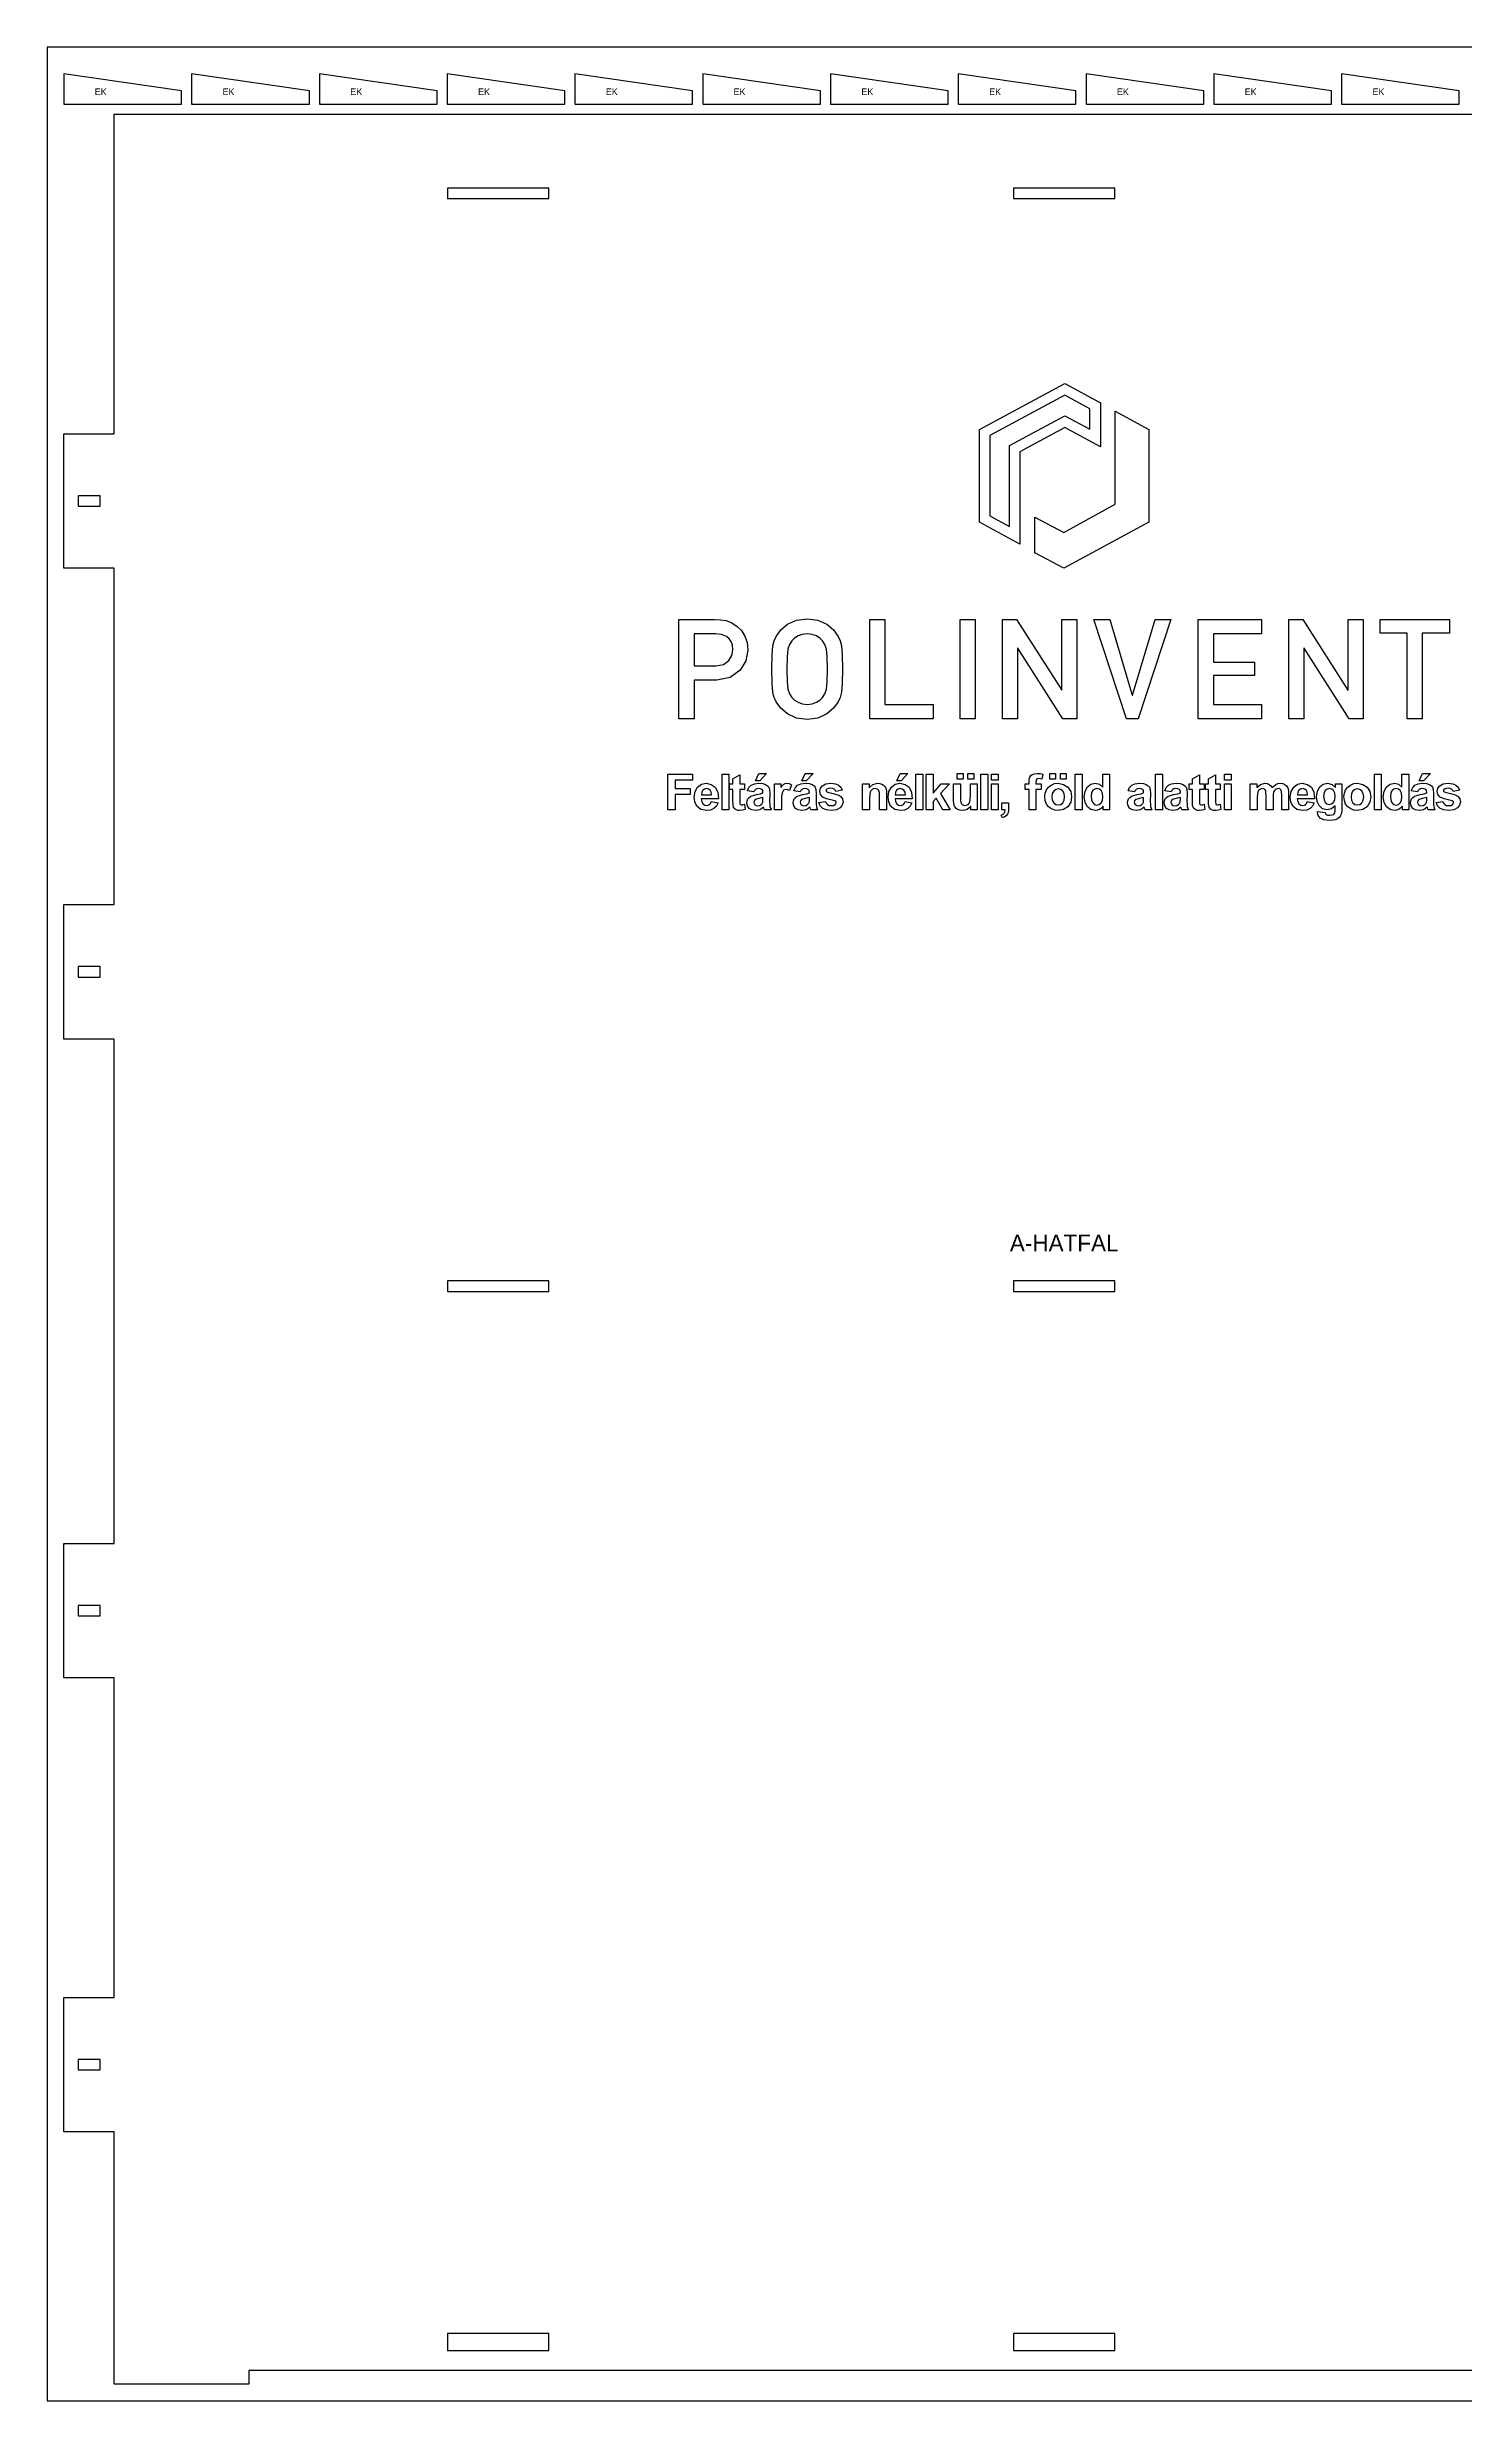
# Model space of a CAD drawing. Header units: millimetres. Extents: x 0 to 1400, y 0 to 1400.
# Drawn here: x 0 to 843, y 0 to 1400 of the extents above; entities that cross this region are included whole.
import ezdxf
from ezdxf.enums import TextEntityAlignment as Align

# ---------------------------------------------------------------- set-up
doc = ezdxf.new("R2010")
doc.units = ezdxf.units.MM
for name, color, linetype in [('GRAVIR', 3, 'Continuous'), ('JELOLES', 5, 'Continuous'), ('TABLA', 8, 'Continuous'), ('VAGAS', 1, 'Continuous')]:
    doc.layers.add(name, color=color, linetype=linetype)

msp = doc.modelspace()

# ---------------------------------------------------------------- linework, layer by layer
at = {"layer": 'GRAVIR'}
for points in [[(578.7, 1159.2), (578.7, 1104.4), (554.6, 1117.4), (554.6, 1172.6), (605.3, 1200), (626.6, 1188.5), (626.6, 1162.2), (605.3, 1173.7)], [(560.8, 1168.9), (560.8, 1121.1), (572.4, 1114.9), (572.4, 1163), (605.3, 1180.7), (620.3, 1172.7), (620.3, 1172.7), (620.3, 1184.8), (605.3, 1192.9)], [(604.7, 1111.3), (635.4, 1128.2), (635.4, 1183.4), (655.4, 1172.6), (655.4, 1117.4), (604.7, 1090), (587.6, 1099.2), (587.6, 1120.5)], [(416.8, 1041.3), (415.7, 1035), (412.2, 1029.4), (406.4, 1025.1), (398.4, 1023.5), (384.8, 1023.5), (384.8, 1000.5), (375.8, 1000.5), (375.8, 1059.5), (397.2, 1059.5), (400.6, 1059.3), (403.9, 1058.9), (407.2, 1057.6), (410.5, 1055.4), (413, 1053), (415, 1049.7), (416.4, 1045.8)], [(404.1, 1049.4), (401.1, 1050.7), (397.7, 1051), (384.8, 1051), (384.8, 1032), (398, 1032), (402.4, 1032.8), (405.5, 1035.1), (407.3, 1038.1), (407.9, 1041.5), (407.7, 1044.3), (406.9, 1046.5), (405.7, 1048.1)], [(463.8, 1056.7), (467.8, 1053.3), (470.6, 1049.4), (471.8, 1046.9), (472.6, 1043.8), (473, 1038.6), (473.1, 1030), (473, 1021.5), (472.6, 1016.3), (471.8, 1013.1), (470.6, 1010.6), (467.8, 1006.8), (463.8, 1003.4), (458.5, 1000.9), (452.1, 1000), (445.7, 1000.9), (440.5, 1003.4), (436.4, 1006.8), (433.6, 1010.6), (433, 1011.9), (432.4, 1013.2), (432, 1014.6), (431.6, 1016.3), (431.2, 1021.5), (431, 1030), (431.2, 1038.6), (431.6, 1043.8), (432.4, 1046.9), (433.6, 1049.4), (436.4, 1053.3), (440.5, 1056.7), (445.7, 1059.1), (452.1, 1060), (458.5, 1059.1)], [(457.6, 1010.3), (459.6, 1011.6), (461.2, 1013.2), (462.7, 1015.4), (463.6, 1018.2), (464.1, 1022.7), (464.2, 1030), (464.1, 1037.3), (463.6, 1041.9), (462.7, 1044.6), (461.2, 1046.8), (459.6, 1048.4), (457.6, 1049.8), (455.1, 1050.7), (452.1, 1051), (449.2, 1050.7), (446.7, 1049.8), (444.6, 1048.4), (442.9, 1046.8), (441.5, 1044.6), (440.6, 1041.9), (440.2, 1037.3), (440, 1030), (440.2, 1022.7), (440.6, 1018.2), (441.5, 1015.4), (442.9, 1013.2), (444.6, 1011.6), (446.7, 1010.3), (449.2, 1009.3), (452.1, 1009), (455.1, 1009.3)], [(498.3, 1009), (527, 1009), (527, 1000.5), (489.3, 1000.5), (489.3, 1059.5), (498.3, 1059.5)], [(543.2, 1059.5), (552.1, 1059.5), (552.1, 1000.5), (543.2, 1000.5)], [(604.1, 1000.5), (577.4, 1042.4), (577.3, 1042.4), (577.3, 1000.5), (568.3, 1000.5), (568.3, 1059.5), (576.7, 1059.5), (603.5, 1017.6), (603.6, 1017.6), (603.6, 1059.5), (612.6, 1059.5), (612.6, 1000.5)], [(622.6, 1059.5), (632.1, 1059.5), (645.5, 1014.6), (645.6, 1014.6), (659.1, 1059.5), (668.5, 1059.5), (649, 1000.5), (642.1, 1000.5)], [(693.7, 1009), (722.4, 1009), (722.4, 1000.5), (684.7, 1000.5), (684.7, 1059.5), (722.4, 1059.5), (722.4, 1051), (693.7, 1051), (693.7, 1034.2), (718.2, 1034.2), (718.2, 1026.3), (693.7, 1026.3)], [(747.5, 1042.4), (747.5, 1000.5), (738.6, 1000.5), (738.6, 1059.5), (747, 1059.5), (773.7, 1017.6), (773.9, 1017.6), (773.9, 1059.5), (782.8, 1059.5), (782.8, 1000.5), (774.4, 1000.5), (747.7, 1042.4)], [(792.9, 1051.5), (792.9, 1059.5), (834.2, 1059.5), (834.2, 1051.5), (818, 1051.5), (818, 1000.5), (809, 1000.5), (809, 1051.5)], [(369.3, 967.6), (384, 967.6), (384, 964), (373.6, 964), (373.6, 959), (382.5, 959), (382.5, 955.4), (373.6, 955.4), (373.6, 946.3), (369.3, 946.3)], [(401.5, 946.3), (401.5, 967.6), (405.6, 967.6), (405.6, 946.3)], [(415.2, 946.5), (413.6, 946.1), (411.9, 945.9), (410.9, 946), (409.9, 946.3), (409.2, 946.7), (408.6, 947.3), (408.3, 948), (408.1, 948.9), (408, 949.9), (407.9, 951.7), (407.9, 958.5), (406, 958.5), (406, 961.8), (407.9, 961.8), (407.9, 964.8), (412, 967.2), (412, 961.8), (414.8, 961.8), (414.8, 958.5), (412, 958.5), (412, 952.3), (412.1, 950.8), (412.1, 950), (412.2, 949.8), (412.5, 949.5), (412.8, 949.4), (413.2, 949.3), (413.9, 949.4), (414.8, 949.7)], [(424, 963.6), (421.4, 963.6), (423.4, 968), (428, 968)], [(455.6, 968), (451.6, 963.6), (449, 963.6), (451, 968)], [(505.4, 963.6), (507.4, 968), (512, 968), (508, 963.6)], [(516.8, 946.3), (516.8, 967.6), (520.9, 967.6), (520.9, 946.3)], [(527, 946.3), (522.9, 946.3), (522.9, 967.6), (527, 967.6), (527, 956.3), (531.8, 961.8), (536.8, 961.8), (531.5, 956.1), (537.2, 946.3), (532.8, 946.3), (528.9, 953.2), (527, 951.2)], [(541.4, 968), (544.9, 968), (544.9, 964.5), (541.4, 964.5)], [(547.7, 964.5), (547.7, 968), (551.2, 968), (551.2, 964.5)], [(555.5, 946.3), (555.5, 967.6), (559.6, 967.6), (559.6, 946.3)], [(561.7, 963.9), (561.7, 967.6), (565.8, 967.6), (565.8, 963.9)], [(591.7, 964.6), (590.8, 964.8), (589.9, 964.9), (589.1, 964.7), (588.6, 964.4), (588.3, 963.8), (588.2, 962.8), (588.2, 961.8), (591.3, 961.8), (591.3, 958.5), (588.2, 958.5), (588.2, 946.3), (584.1, 946.3), (584.1, 958.5), (581.8, 958.5), (581.8, 961.8), (584.1, 961.8), (584.1, 962.9), (584.2, 964.6), (584.5, 965.8), (585.1, 966.7), (586, 967.4), (587.3, 967.8), (588.9, 968), (590.6, 967.9), (592.3, 967.5)], [(596.4, 968), (599.9, 968), (599.9, 964.5), (596.4, 964.5)], [(602.7, 968), (606.2, 968), (606.2, 964.5), (602.7, 964.5)], [(615.7, 946.3), (611.6, 946.3), (611.6, 967.6), (615.7, 967.6)], [(620.9, 961.6), (623.4, 962.1), (625.9, 961.6), (627.9, 959.9), (627.9, 967.6), (632, 967.6), (632, 946.3), (628.2, 946.3), (628.2, 948.6), (627.2, 947.4), (626, 946.6), (624.7, 946.1), (623.4, 945.9), (620.9, 946.5), (618.8, 948.1), (617.4, 950.7), (616.9, 954.1), (617.4, 957.5), (618.8, 960.1)], [(663.4, 967.6), (663.4, 946.3), (659.3, 946.3), (659.3, 967.6)], [(688.2, 949.7), (688.6, 946.5), (687, 946.1), (685.3, 945.9), (684.3, 946), (683.3, 946.3), (682.6, 946.7), (682, 947.3), (681.7, 948), (681.4, 948.9), (681.3, 949.9), (681.3, 951.7), (681.3, 958.5), (679.4, 958.5), (679.4, 961.8), (681.3, 961.8), (681.3, 964.8), (685.4, 967.2), (685.4, 961.8), (688.2, 961.8), (688.2, 958.5), (685.4, 958.5), (685.4, 952.3), (685.4, 950.8), (685.5, 950), (685.6, 949.8), (685.9, 949.5), (686.2, 949.4), (686.6, 949.3), (687.3, 949.4)], [(698.1, 946.5), (696.6, 946.1), (694.9, 945.9), (693.8, 946), (692.9, 946.3), (692.1, 946.7), (691.6, 947.3), (691.2, 948), (691, 948.9), (690.9, 949.9), (690.9, 951.7), (690.9, 958.5), (689, 958.5), (689, 961.8), (690.9, 961.8), (690.9, 964.8), (695, 967.2), (695, 961.8), (697.8, 961.8), (697.8, 958.5), (695, 958.5), (695, 952.3), (695, 950.8), (695.1, 950), (695.2, 949.8), (695.4, 949.5), (695.8, 949.4), (696.1, 949.3), (696.8, 949.4), (697.8, 949.7)], [(700.3, 963.9), (700.3, 967.6), (704.4, 967.6), (704.4, 963.9)], [(793.6, 946.3), (789.5, 946.3), (789.5, 967.6), (793.6, 967.6)], [(796.7, 960.1), (798.8, 961.6), (801.4, 962.1), (803.8, 961.6), (805.9, 959.9), (805.9, 967.6), (809.9, 967.6), (809.9, 946.3), (806.2, 946.3), (806.2, 948.6), (805.1, 947.4), (803.9, 946.6), (802.6, 946.1), (801.3, 945.9), (798.8, 946.5), (796.7, 948.1), (795.3, 950.7), (794.8, 954.1), (795.3, 957.5)], [(816.2, 963.6), (818.2, 968), (822.8, 968), (818.8, 963.6)], [(386.9, 959.9), (389.2, 961.6), (392, 962.1), (395.1, 961.5), (397.4, 959.8), (398.9, 956.9), (399.4, 952.8), (389.1, 952.8), (389.4, 951.2), (390.1, 950), (391.2, 949.2), (392.4, 949), (393.3, 949.1), (394.1, 949.5), (394.6, 950.2), (395.1, 951.2), (399.1, 950.5), (398.1, 948.5), (396.6, 947.1), (394.7, 946.2), (392.4, 945.9), (388.9, 946.6), (386.4, 948.6), (385.3, 951), (384.9, 953.9), (385.4, 957.3)], [(394.4, 958), (393.4, 958.7), (392.2, 959), (391, 958.7), (390, 958), (389.4, 956.8), (389.2, 955.3), (395.3, 955.3), (395, 956.9)], [(429.8, 951.4), (429.9, 949.6), (430, 948.4), (430.3, 947.4), (430.8, 946.3), (426.7, 946.3), (426.5, 946.8), (426.3, 947.5), (426.2, 947.8), (426.2, 948), (425.1, 947.1), (423.9, 946.4), (422.7, 946.1), (421.4, 945.9), (419.2, 946.3), (417.6, 947.2), (416.6, 948.7), (416.2, 950.5), (416.4, 951.7), (416.9, 952.8), (417.6, 953.7), (418.6, 954.4), (420, 954.9), (421.9, 955.4), (424.3, 955.9), (425.8, 956.4), (425.8, 956.8), (425.7, 957.8), (425.3, 958.5), (424.4, 958.8), (423.1, 959), (422.1, 958.9), (421.4, 958.5), (420.8, 957.9), (420.4, 957), (416.7, 957.7), (417.5, 959.7), (418.8, 961), (420.7, 961.8), (423.4, 962.1), (425.7, 961.9), (427.4, 961.5), (428.6, 960.7), (429.3, 959.8), (429.7, 958.4), (429.9, 956.1)], [(424.7, 949.5), (425.3, 950.2), (425.7, 950.9), (425.8, 951.7), (425.8, 952.9), (425.8, 953.7), (424.8, 953.4), (423.4, 953.1), (421.9, 952.7), (421.1, 952.4), (420.5, 951.7), (420.3, 950.9), (420.5, 950.1), (421, 949.4), (421.7, 949), (422.6, 948.8), (423.7, 949)], [(441.5, 957.8), (440.5, 958.3), (439.6, 958.4), (438.8, 958.3), (438.1, 958), (437.6, 957.3), (437.2, 956.2), (436.9, 954.3), (436.8, 951.1), (436.8, 946.3), (432.7, 946.3), (432.7, 961.8), (436.5, 961.8), (436.5, 959.6), (437.5, 960.8), (438.3, 961.6), (439.1, 962), (440, 962.1), (441.4, 961.9), (442.7, 961.3)], [(457.4, 951.4), (457.5, 949.6), (457.6, 948.4), (457.9, 947.4), (458.3, 946.3), (454.3, 946.3), (454.1, 946.8), (453.9, 947.5), (453.8, 947.8), (453.7, 948), (452.7, 947.1), (451.5, 946.4), (450.3, 946.1), (448.9, 945.9), (446.8, 946.3), (445.2, 947.2), (444.2, 948.7), (443.8, 950.5), (444, 951.7), (444.4, 952.8), (445.2, 953.7), (446.2, 954.4), (447.6, 954.9), (449.4, 955.4), (451.9, 955.9), (453.4, 956.4), (453.4, 956.8), (453.3, 957.8), (452.8, 958.5), (452, 958.8), (450.6, 959), (449.7, 958.9), (448.9, 958.5), (448.4, 957.9), (447.9, 957), (444.2, 957.7), (445.1, 959.7), (446.4, 961), (448.3, 961.8), (450.9, 962.1), (453.3, 961.9), (455, 961.5), (456.2, 960.7), (456.9, 959.8), (457.3, 958.4), (457.4, 956.1)], [(452.3, 949.5), (452.9, 950.2), (453.3, 950.9), (453.4, 951.7), (453.4, 952.9), (453.4, 953.7), (452.4, 953.4), (450.9, 953.1), (449.5, 952.7), (448.7, 952.4), (448.1, 951.7), (447.9, 950.9), (448.1, 950.1), (448.5, 949.4), (449.3, 949), (450.2, 948.8), (451.3, 949)], [(469.1, 951.3), (468.6, 951.6), (467.7, 951.9), (463.7, 952.9), (461.4, 953.9), (460.1, 955.4), (459.6, 957.4), (460, 959.2), (461.2, 960.7), (463.2, 961.8), (466.1, 962.1), (468.9, 961.8), (470.8, 961.1), (472.1, 959.8), (473, 958), (469.1, 957.3), (468.7, 958.1), (468.2, 958.7), (467.3, 959), (466.2, 959.2), (464.8, 959), (463.9, 958.7), (463.5, 958.3), (463.4, 957.9), (463.5, 957.5), (463.8, 957.1), (465, 956.6), (467.6, 956), (470.4, 955.2), (472.2, 954.2), (473.2, 952.9), (473.5, 951.1), (473, 949.1), (471.7, 947.5), (469.5, 946.3), (466.5, 945.9), (463.6, 946.3), (461.4, 947.2), (459.9, 948.7), (459, 950.7), (463.1, 951.3), (463.5, 950.3), (464.2, 949.5), (465.2, 949), (466.5, 948.9), (467.8, 949), (468.8, 949.5), (469.2, 949.9), (469.4, 950.6), (469.3, 951)], [(490, 957.7), (489.6, 956.8), (489.3, 955.5), (489.2, 953.3), (489.2, 946.3), (485.1, 946.3), (485.1, 961.8), (488.9, 961.8), (488.9, 959.5), (491.2, 961.4), (494, 962.1), (495.3, 962), (496.5, 961.6), (497.5, 961.1), (498.2, 960.4), (498.7, 959.6), (499, 958.6), (499.2, 957.5), (499.2, 955.9), (499.2, 946.3), (495.2, 946.3), (495.2, 954.2), (495.1, 956.2), (494.9, 957.4), (494.5, 958.1), (494, 958.6), (493.4, 958.9), (492.6, 959), (491.6, 958.8), (490.7, 958.4)], [(507.3, 962.1), (510.4, 961.5), (512.7, 959.8), (514.2, 956.9), (514.6, 952.8), (504.4, 952.8), (504.7, 951.2), (505.4, 950), (506.4, 949.2), (507.7, 949), (508.6, 949.1), (509.4, 949.5), (509.9, 950.2), (510.3, 951.2), (514.4, 950.5), (513.4, 948.5), (511.9, 947.1), (510, 946.2), (507.7, 945.9), (504.2, 946.6), (501.7, 948.6), (500.6, 951), (500.2, 953.9), (500.7, 957.3), (502.2, 959.9), (504.5, 961.6)], [(507.5, 959), (506.3, 958.7), (505.3, 958), (504.7, 956.8), (504.5, 955.3), (510.6, 955.3), (510.3, 956.9), (509.7, 958), (508.7, 958.7)], [(539.2, 952), (539.2, 961.8), (543.3, 961.8), (543.3, 954.6), (543.4, 952), (543.6, 950.6), (543.9, 950), (544.4, 949.5), (545.1, 949.2), (545.9, 949), (546.9, 949.2), (547.8, 949.6), (548.5, 950.3), (548.9, 951), (549.1, 952.5), (549.2, 955.2), (549.2, 961.8), (553.3, 961.8), (553.3, 946.3), (549.5, 946.3), (549.5, 948.6), (548.5, 947.5), (547.3, 946.6), (545.9, 946.1), (544.4, 945.9), (542.9, 946.1), (541.6, 946.6), (540.5, 947.4), (539.8, 948.5), (539.4, 950)], [(561.7, 946.3), (561.7, 961.8), (565.8, 961.8), (565.8, 946.3)], [(601.5, 945.9), (599.4, 946.2), (597.4, 946.9), (595.7, 948.1), (594.5, 949.7), (593.7, 951.8), (593.5, 954.2), (593.7, 956.2), (594.5, 958.2), (595.7, 959.9), (597.3, 961.1), (599.3, 961.9), (601.5, 962.1), (604.6, 961.5), (607.2, 959.8), (608.9, 957.2), (609.4, 954.1), (608.9, 950.8), (607.2, 948.2), (604.6, 946.5)], [(598.8, 957.5), (597.9, 956), (597.7, 954), (597.9, 952), (598.8, 950.5), (600, 949.6), (601.5, 949.3), (602.9, 949.6), (604.2, 950.5), (605, 952), (605.2, 954), (605, 956.1), (604.2, 957.5), (602.9, 958.5), (601.5, 958.8), (600, 958.5)], [(623.2, 958.7), (622.1, 957.8), (621.3, 956.4), (621.1, 954.3), (621.3, 952.2), (621.8, 950.8), (623, 949.6), (624.5, 949.2), (625.8, 949.5), (626.9, 950.4), (627.7, 951.9), (627.9, 954), (627.7, 956.3), (627, 957.8), (625.9, 958.7), (624.5, 959)], [(656.2, 951.4), (656.3, 949.6), (656.4, 948.4), (656.7, 947.4), (657.2, 946.3), (653.1, 946.3), (652.9, 946.8), (652.7, 947.5), (652.6, 947.8), (652.6, 948), (651.5, 947.1), (650.3, 946.4), (649.1, 946.1), (647.8, 945.9), (645.6, 946.3), (644, 947.2), (643, 948.7), (642.6, 950.5), (642.8, 951.7), (643.3, 952.8), (644, 953.7), (645, 954.4), (646.4, 954.9), (648.3, 955.4), (650.7, 955.9), (652.2, 956.4), (652.2, 956.8), (652.1, 957.8), (651.7, 958.5), (650.8, 958.8), (649.5, 959), (648.5, 958.9), (647.8, 958.5), (647.2, 957.9), (646.8, 957), (643.1, 957.7), (643.9, 959.7), (645.2, 961), (647.1, 961.8), (649.8, 962.1), (652.1, 961.9), (653.8, 961.5), (655, 960.7), (655.7, 959.8), (656.1, 958.4), (656.3, 956.1)], [(651.1, 949.5), (651.7, 950.2), (652.1, 950.9), (652.2, 951.7), (652.2, 952.9), (652.2, 953.7), (651.2, 953.4), (649.8, 953.1), (648.3, 952.7), (647.5, 952.4), (646.9, 951.7), (646.7, 950.9), (646.9, 950.1), (647.4, 949.4), (648.1, 949), (649, 948.8), (650.1, 949)], [(678.1, 949.6), (678.2, 948.4), (678.5, 947.4), (679, 946.3), (674.9, 946.3), (674.8, 946.8), (674.5, 947.5), (674.4, 947.8), (674.4, 948), (673.3, 947.1), (672.1, 946.4), (670.9, 946.1), (669.6, 945.9), (667.5, 946.3), (665.8, 947.2), (664.8, 948.7), (664.5, 950.5), (664.6, 951.7), (665.1, 952.8), (665.8, 953.7), (666.8, 954.4), (668.2, 954.9), (670.1, 955.4), (672.5, 955.9), (674.1, 956.4), (674.1, 956.8), (673.9, 957.8), (673.5, 958.5), (672.6, 958.8), (671.3, 959), (670.3, 958.9), (669.6, 958.5), (669, 957.9), (668.6, 957), (664.9, 957.7), (665.7, 959.7), (667, 961), (668.9, 961.8), (671.6, 962.1), (674, 961.9), (675.7, 961.5), (676.8, 960.7), (677.5, 959.8), (678, 958.4), (678.1, 956.1), (678, 951.4)], [(673.5, 950.2), (673.9, 950.9), (674, 951.7), (674.1, 952.9), (674.1, 953.7), (673.1, 953.4), (671.6, 953.1), (670.2, 952.7), (669.3, 952.4), (668.7, 951.7), (668.5, 950.9), (668.7, 950.1), (669.2, 949.4), (669.9, 949), (670.8, 948.8), (671.9, 949), (672.9, 949.5)], [(700.3, 946.3), (700.3, 961.8), (704.4, 961.8), (704.4, 946.3)], [(733.4, 962.1), (735, 961.9), (736.3, 961.4), (737.3, 960.6), (738.1, 959.4), (738.4, 958.1), (738.5, 956.2), (738.5, 946.3), (734.4, 946.3), (734.4, 955.1), (734.3, 957), (734, 958.1), (733.3, 958.8), (732.2, 959), (731.4, 958.8), (730.6, 958.4), (730, 957.8), (729.5, 956.9), (729.3, 955.6), (729.2, 953.7), (729.2, 946.3), (725.1, 946.3), (725.1, 954.8), (725, 956.6), (724.9, 957.7), (724.6, 958.2), (724.2, 958.6), (723.7, 958.9), (723, 959), (722.1, 958.8), (721.3, 958.5), (720.6, 957.8), (720.2, 957), (719.9, 955.7), (719.8, 953.8), (719.8, 946.3), (715.7, 946.3), (715.7, 961.8), (719.5, 961.8), (719.5, 959.6), (721.7, 961.5), (724.3, 962.1), (725.7, 961.9), (726.9, 961.5), (727.9, 960.7), (728.7, 959.6), (729.8, 960.7), (730.9, 961.5), (732.1, 961.9)], [(741.5, 959.9), (743.7, 961.6), (746.5, 962.1), (749.6, 961.5), (752, 959.8), (753.5, 956.9), (753.9, 952.8), (743.6, 952.8), (743.9, 951.2), (744.6, 950), (745.7, 949.2), (747, 949), (747.9, 949.1), (748.6, 949.5), (749.2, 950.2), (749.6, 951.2), (753.7, 950.5), (752.7, 948.5), (751.2, 947.1), (749.3, 946.2), (747, 945.9), (743.4, 946.6), (741, 948.6), (739.8, 951), (739.4, 953.9), (739.9, 957.3)], [(748.9, 958), (747.9, 958.7), (746.8, 959), (745.6, 958.7), (744.6, 958), (743.9, 956.8), (743.7, 955.3), (749.8, 955.3), (749.6, 956.9)], [(766.1, 948.8), (764, 946.9), (761.5, 946.3), (758.7, 946.9), (756.6, 948.9), (755.5, 951.3), (755.1, 954.1), (755.6, 957.5), (757, 960), (759.1, 961.6), (761.7, 962.1), (764.3, 961.5), (766.4, 959.6), (766.4, 961.8), (770.2, 961.8), (770.2, 947.9), (770.1, 945.5), (769.8, 943.8), (769.2, 942.6), (768.5, 941.7), (767.5, 941), (766.3, 940.4), (764.8, 940.1), (762.9, 940), (759.5, 940.3), (757.3, 941.3), (756.1, 942.9), (755.7, 944.8), (755.7, 945), (755.7, 945.3), (760.3, 944.7), (760.5, 944), (760.9, 943.6), (761.6, 943.2), (762.7, 943.1), (764.1, 943.3), (765.1, 943.6), (765.6, 944), (765.9, 944.6), (766.1, 945.4), (766.1, 946.5)], [(762.7, 959), (761.4, 958.7), (760.3, 957.8), (759.6, 956.4), (759.3, 954.3), (759.6, 952.2), (760.3, 950.7), (761.3, 949.9), (762.6, 949.6), (764, 949.9), (765.2, 950.8), (765.9, 952.2), (766.2, 954.2), (766, 956.3), (765.2, 957.8), (764.1, 958.7)], [(785.1, 948.2), (782.6, 946.5), (779.4, 945.9), (777.3, 946.2), (775.4, 946.9), (773.7, 948.1), (772.4, 949.7), (771.7, 951.8), (771.4, 954.2), (771.7, 956.2), (772.4, 958.2), (773.6, 959.9), (775.3, 961.1), (777.2, 961.9), (779.4, 962.1), (782.6, 961.5), (785.1, 959.8), (786.8, 957.2), (787.4, 954.1), (786.8, 950.8)], [(779.4, 958.8), (777.9, 958.5), (776.7, 957.5), (775.9, 956), (775.6, 954), (775.9, 952), (776.7, 950.5), (777.9, 949.6), (779.4, 949.3), (780.9, 949.6), (782.1, 950.5), (782.9, 952), (783.2, 954), (782.9, 956.1), (782.1, 957.5), (780.9, 958.5)], [(802.4, 959), (801.1, 958.7), (800, 957.8), (799.3, 956.4), (799, 954.3), (799.2, 952.2), (799.7, 950.8), (800.9, 949.6), (802.5, 949.2), (803.8, 949.5), (804.9, 950.4), (805.6, 951.9), (805.9, 954), (805.6, 956.3), (804.9, 957.8), (803.8, 958.7)], [(824.6, 951.4), (824.7, 949.6), (824.8, 948.4), (825.1, 947.4), (825.5, 946.3), (821.5, 946.3), (821.3, 946.8), (821.1, 947.5), (821, 947.8), (820.9, 948), (819.9, 947.1), (818.7, 946.4), (817.5, 946.1), (816.2, 945.9), (814, 946.3), (812.4, 947.2), (811.4, 948.7), (811, 950.5), (811.2, 951.7), (811.6, 952.8), (812.4, 953.7), (813.4, 954.4), (814.8, 954.9), (816.7, 955.4), (819.1, 955.9), (820.6, 956.4), (820.6, 956.8), (820.5, 957.8), (820, 958.5), (819.2, 958.8), (817.8, 959), (816.9, 958.9), (816.1, 958.5), (815.6, 957.9), (815.2, 957), (811.4, 957.7), (812.3, 959.7), (813.6, 961), (815.5, 961.8), (818.1, 962.1), (820.5, 961.9), (822.2, 961.5), (823.4, 960.7), (824.1, 959.8), (824.5, 958.4), (824.6, 956.1)], [(819.5, 949.5), (820.1, 950.2), (820.5, 950.9), (820.6, 951.7), (820.6, 952.9), (820.6, 953.7), (819.6, 953.4), (818.1, 953.1), (816.7, 952.7), (815.9, 952.4), (815.3, 951.7), (815.1, 950.9), (815.3, 950.1), (815.7, 949.4), (816.5, 949), (817.4, 948.8), (818.5, 949)], [(835.8, 951.6), (834.9, 951.9), (830.9, 952.9), (828.6, 953.9), (827.3, 955.4), (826.8, 957.4), (827.2, 959.2), (828.4, 960.7), (830.4, 961.8), (833.3, 962.1), (836.1, 961.8), (838, 961.1), (839.3, 959.8), (840.2, 958), (836.3, 957.3), (835.9, 958.1), (835.4, 958.7), (834.5, 959), (833.4, 959.2), (832, 959), (831.1, 958.7), (830.7, 958.3), (830.6, 957.9), (830.7, 957.5), (831, 957.1), (832.3, 956.6), (834.8, 956), (837.6, 955.2), (839.4, 954.2), (840.4, 952.9), (840.7, 951.1), (840.2, 949.1), (838.9, 947.5), (836.7, 946.3), (833.7, 945.9), (830.8, 946.3), (828.6, 947.2), (827.1, 948.7), (826.2, 950.7), (830.3, 951.3), (830.7, 950.3), (831.4, 949.5), (832.4, 949), (833.7, 948.9), (835, 949), (836, 949.5), (836.4, 949.9), (836.6, 950.6), (836.5, 951), (836.3, 951.3)], [(569.7, 945.2), (569.8, 946.3), (567.8, 946.3), (567.8, 950.4), (571.9, 950.4), (571.9, 947.4), (571.9, 945.9), (571.6, 944.6), (571.2, 943.7), (570.5, 942.8), (569.5, 942.1), (568.3, 941.5), (567.5, 943.2), (568.6, 943.7), (569.3, 944.3)]]:
    msp.add_lwpolyline(points, close=True, dxfattribs=at)
at = {"layer": 'TABLA'}
msp.add_lwpolyline([(0, 0), (1400, 0), (1400, 1400), (0, 1400)], close=True, dxfattribs=at)
at = {"layer": 'VAGAS'}
for points in [[(80, 1366), (80, 1374), (10, 1384), (10, 1366)], [(156, 1366), (156, 1374), (86, 1384), (86, 1366)], [(232, 1366), (232, 1374), (162, 1384), (162, 1366)], [(308, 1366), (308, 1374), (238, 1384), (238, 1366)], [(384, 1366), (384, 1374), (314, 1384), (314, 1366)], [(460, 1366), (460, 1374), (390, 1384), (390, 1366)], [(536, 1366), (536, 1374), (466, 1384), (466, 1366)], [(612, 1366), (612, 1374), (542, 1384), (542, 1366)], [(688, 1366), (688, 1374), (618, 1384), (618, 1366)], [(764, 1366), (764, 1374), (694, 1384), (694, 1366)], [(840, 1366), (840, 1374), (770, 1384), (770, 1366)], [(298.5, 1309.9), (298.5, 1316.1), (238.1, 1316.1), (238.1, 1309.9)], [(635.2, 1309.9), (635.2, 1316.1), (574.8, 1316.1), (574.8, 1309.9)], [(31.5, 1126.9), (31.5, 1133.1), (18.5, 1133.1), (18.5, 1126.9)], [(31.5, 853.1), (18.5, 853.1), (18.5, 846.9), (31.5, 846.9)], [(298.5, 666.1), (238.1, 666.1), (238.1, 659.9), (298.5, 659.9)], [(635.2, 666.1), (574.8, 666.1), (574.8, 659.9), (635.2, 659.9)], [(31.5, 473.1), (18.5, 473.1), (18.5, 466.9), (31.5, 466.9)], [(31.5, 203.1), (18.5, 203.1), (18.5, 196.9), (31.5, 196.9)], [(298.5, 40.1), (238.1, 40.1), (238.1, 29.9), (298.5, 29.9)], [(635.2, 40.1), (574.8, 40.1), (574.8, 29.9), (635.2, 29.9)]]:
    msp.add_lwpolyline(points, close=True, dxfattribs=at)
msp.add_lwpolyline([(1090, 18), (120, 18), (120, 10), (40, 10), (40, 160), (10, 160), (10, 240), (40, 240), (40, 430), (10, 430), (10, 510), (40, 510), (40, 810), (10, 810), (10, 890), (40, 890), (40, 1090), (10, 1090), (10, 1170), (40, 1170), (40, 1360), (1170, 1360)], dxfattribs=at)

# ---------------------------------------------------------------- texts
at = {"layer": 'JELOLES'}
for s, height, p in [('EK', 4, (31.9, 1373.4)), ('EK', 4, (107.9, 1373.4)), ('EK', 4, (183.9, 1373.4)), ('EK', 4, (259.9, 1373.4)), ('EK', 4, (335.9, 1373.4)), ('EK', 4, (411.9, 1373.4)), ('EK', 4, (487.9, 1373.4)), ('EK', 4, (563.9, 1373.4)), ('EK', 4, (639.9, 1373.4)), ('EK', 4, (715.9, 1373.4)), ('EK', 4, (791.9, 1373.4)), ('A-HATFAL', 10, (605, 688.7))]:
    msp.add_text(s, height=height, dxfattribs=at).set_placement(p, align=Align.MIDDLE_CENTER)

doc.saveas('drawing.dxf')
